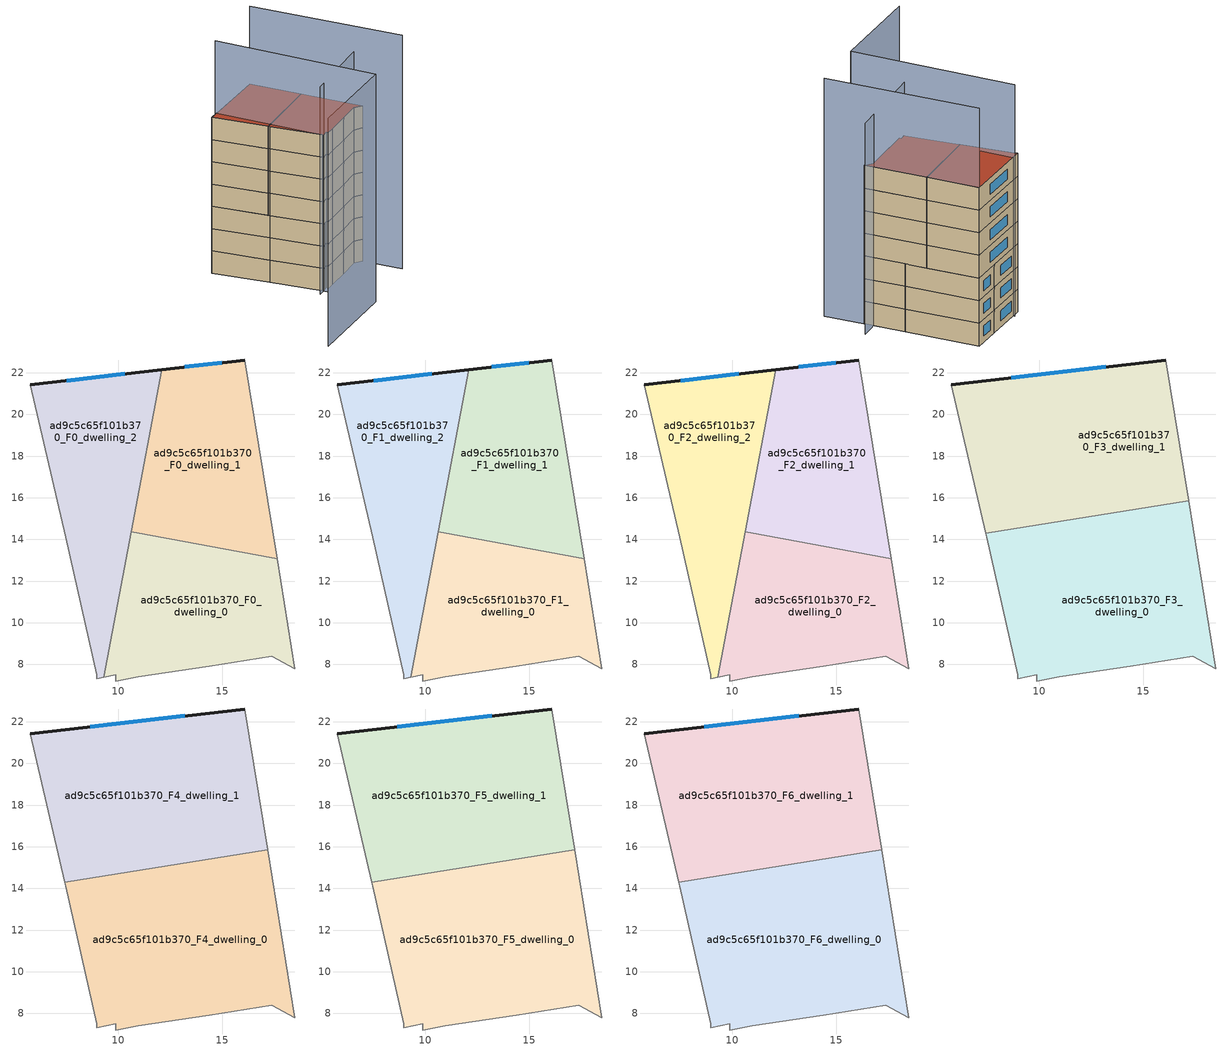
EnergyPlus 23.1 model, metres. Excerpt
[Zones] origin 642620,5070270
ad9c5c65f101b370_F0_dwelling_0
 floor ground (EU_floor_Construction): 17.63,13.07 18.48,7.8 17.38,8.4 14.38,7.9 10.98,7.4 9.88,7.2 9.88,7.5 9.32,7.38 10.63,14.38 z0
 wall adiabatic (EU_wall_Construction): 9.32,7.38 9.88,7.5 9.88,7.2 10.98,7.4 14.38,7.9 17.38,8.4 18.48,7.8 17.63,13.07 z0:3
 wall to ad9c5c65f101b370_F0_dwelling_1 (EU_wall_Construction): 17.63,13.07 10.63,14.38 z0:3
 wall to ad9c5c65f101b370_F0_dwelling_2 (EU_wall_Construction): 10.63,14.38 9.32,7.38 z0:3
ad9c5c65f101b370_F0_dwelling_1
 floor ground (EU_floor_Construction): 16.09,22.61 17.63,13.07 10.63,14.38 12.08,22.15 z0
 wall outside (EU_wall_Construction): 16.09,22.61 12.08,22.15 z0:3
 wall adiabatic (EU_wall_Construction): 17.63,13.07 16.09,22.61 z0:3
 wall to ad9c5c65f101b370_F0_dwelling_2 (EU_wall_Construction): 12.08,22.15 10.63,14.38 z0:3
 window (EU_Window_Construction): 14.96,22.48 13.2,22.28 z0.84:2.16
ad9c5c65f101b370_F0_dwelling_2
 floor ground (EU_floor_Construction): 12.08,22.15 9.32,7.38 8.98,7.3 8.98,7.5 7.48,14.11 5.78,21.41 z0
 wall outside (EU_wall_Construction): 12.08,22.15 5.78,21.41 z0:3
 wall adiabatic (EU_wall_Construction): 5.78,21.41 7.48,14.11 8.98,7.5 8.98,7.3 9.32,7.38 z0:3
 window (EU_Window_Construction): 10.32,21.94 7.54,21.62 z0.84:2.16
ad9c5c65f101b370_F1_dwelling_0
 floor to ad9c5c65f101b370_F0_dwelling_0 (EU_floor_Construction): 17.63,13.07 18.48,7.8 17.38,8.4 14.38,7.9 10.98,7.4 9.88,7.2 9.88,7.5 9.32,7.38 10.63,14.38 z3
 wall adiabatic (EU_wall_Construction): 9.32,7.38 9.88,7.5 9.88,7.2 10.98,7.4 14.38,7.9 17.38,8.4 18.48,7.8 17.63,13.07 z3:6
 wall to ad9c5c65f101b370_F1_dwelling_1 (EU_wall_Construction): 17.63,13.07 10.63,14.38 z3:6
 wall to ad9c5c65f101b370_F1_dwelling_2 (EU_wall_Construction): 10.63,14.38 9.32,7.38 z3:6
ad9c5c65f101b370_F1_dwelling_1
 floor to ad9c5c65f101b370_F0_dwelling_1 (EU_floor_Construction): 16.09,22.61 17.63,13.07 10.63,14.38 12.08,22.15 z3
 wall outside (EU_wall_Construction): 16.09,22.61 12.08,22.15 z3:6
 wall adiabatic (EU_wall_Construction): 17.63,13.07 16.09,22.61 z3:6
 wall to ad9c5c65f101b370_F1_dwelling_2 (EU_wall_Construction): 12.08,22.15 10.63,14.38 z3:6
 window (EU_Window_Construction): 14.96,22.48 13.2,22.28 z3.84:5.16
ad9c5c65f101b370_F1_dwelling_2
 floor to ad9c5c65f101b370_F0_dwelling_2 (EU_floor_Construction): 12.08,22.15 9.32,7.38 8.98,7.3 8.98,7.5 7.48,14.11 5.78,21.41 z3
 wall outside (EU_wall_Construction): 12.08,22.15 5.78,21.41 z3:6
 wall adiabatic (EU_wall_Construction): 5.78,21.41 7.48,14.11 8.98,7.5 8.98,7.3 9.32,7.38 z3:6
 window (EU_Window_Construction): 10.32,21.94 7.54,21.62 z3.84:5.16
ad9c5c65f101b370_F2_dwelling_0
 floor to ad9c5c65f101b370_F1_dwelling_0 (EU_floor_Construction): 17.63,13.07 18.48,7.8 17.38,8.4 14.38,7.9 10.98,7.4 9.88,7.2 9.88,7.5 9.32,7.38 10.63,14.38 z6
 wall adiabatic (EU_wall_Construction): 9.32,7.38 9.88,7.5 9.88,7.2 10.98,7.4 14.38,7.9 17.38,8.4 18.48,7.8 17.63,13.07 z6:9
 wall to ad9c5c65f101b370_F2_dwelling_1 (EU_wall_Construction): 17.63,13.07 10.63,14.38 z6:9
 wall to ad9c5c65f101b370_F2_dwelling_2 (EU_wall_Construction): 10.63,14.38 9.32,7.38 z6:9
ad9c5c65f101b370_F2_dwelling_1
 floor to ad9c5c65f101b370_F1_dwelling_1 (EU_floor_Construction): 16.09,22.61 17.63,13.07 10.63,14.38 12.08,22.15 z6
 wall outside (EU_wall_Construction): 16.09,22.61 12.08,22.15 z6:9
 wall adiabatic (EU_wall_Construction): 17.63,13.07 16.09,22.61 z6:9
 wall to ad9c5c65f101b370_F2_dwelling_2 (EU_wall_Construction): 12.08,22.15 10.63,14.38 z6:9
 window (EU_Window_Construction): 14.96,22.48 13.2,22.28 z6.84:8.16
ad9c5c65f101b370_F2_dwelling_2
 floor to ad9c5c65f101b370_F1_dwelling_2 (EU_floor_Construction): 12.08,22.15 9.32,7.38 8.98,7.3 8.98,7.5 7.48,14.11 5.78,21.41 z6
 wall outside (EU_wall_Construction): 12.08,22.15 5.78,21.41 z6:9
 wall adiabatic (EU_wall_Construction): 5.78,21.41 7.48,14.11 8.98,7.5 8.98,7.3 9.32,7.38 z6:9
 window (EU_Window_Construction): 10.32,21.94 7.54,21.62 z6.84:8.16
ad9c5c65f101b370_F3_dwelling_0
 floor to ad9c5c65f101b370_F2_dwelling_0 (EU_floor_Construction): 17.63,13.07 18.48,7.8 17.38,8.4 14.38,7.9 10.98,7.4 9.88,7.2 9.88,7.5 9.32,7.38 10.63,14.38 z9
 floor to ad9c5c65f101b370_F2_dwelling_1 (EU_floor_Construction): 17.18,15.87 17.63,13.07 10.63,14.38 10.71,14.82 z9
 floor to ad9c5c65f101b370_F2_dwelling_2 (EU_floor_Construction): 10.71,14.82 10.63,14.38 7.48,14.11 7.44,14.29 z9; 10.63,14.38 9.32,7.38 8.98,7.3 8.98,7.5 7.48,14.11 z9
 wall adiabatic (EU_wall_Construction): 7.44,14.29 7.48,14.11 8.98,7.5 8.98,7.3 9.88,7.5 9.88,7.2 10.98,7.4 14.38,7.9 17.38,8.4 18.48,7.8 17.18,15.87 z9:12
 wall to ad9c5c65f101b370_F3_dwelling_1 (EU_wall_Construction): 17.18,15.87 7.44,14.29 z9:12
ad9c5c65f101b370_F3_dwelling_1
 floor to ad9c5c65f101b370_F2_dwelling_1 (EU_floor_Construction): 16.09,22.61 17.18,15.87 10.71,14.82 12.08,22.15 z9
 floor to ad9c5c65f101b370_F2_dwelling_2 (EU_floor_Construction): 12.08,22.15 10.71,14.82 7.44,14.29 5.78,21.41 z9
 wall outside (EU_wall_Construction): 16.09,22.61 5.78,21.41 z9:12
 wall adiabatic (EU_wall_Construction): 5.78,21.41 7.44,14.29 / 17.18,15.87 16.09,22.61 z9:12
 window (EU_Window_Construction): 13.2,22.28 8.67,21.75 z9.84:11.16
ad9c5c65f101b370_F4_dwelling_0
 floor to ad9c5c65f101b370_F3_dwelling_0 (EU_floor_Construction): 17.18,15.87 18.48,7.8 17.38,8.4 14.38,7.9 10.98,7.4 9.88,7.2 9.88,7.5 8.98,7.3 8.98,7.5 7.48,14.11 7.44,14.29 z12
 wall adiabatic (EU_wall_Construction): 7.44,14.29 7.48,14.11 8.98,7.5 8.98,7.3 9.88,7.5 9.88,7.2 10.98,7.4 14.38,7.9 17.38,8.4 18.48,7.8 17.18,15.87 z12:15
 wall to ad9c5c65f101b370_F4_dwelling_1 (EU_wall_Construction): 17.18,15.87 7.44,14.29 z12:15
ad9c5c65f101b370_F4_dwelling_1
 floor to ad9c5c65f101b370_F3_dwelling_1 (EU_floor_Construction): 16.09,22.61 17.18,15.87 7.44,14.29 5.78,21.41 z12
 wall outside (EU_wall_Construction): 16.09,22.61 5.78,21.41 z12:15
 wall adiabatic (EU_wall_Construction): 5.78,21.41 7.44,14.29 / 17.18,15.87 16.09,22.61 z12:15
 window (EU_Window_Construction): 13.2,22.28 8.67,21.75 z12.84:14.16
ad9c5c65f101b370_F5_dwelling_0
 floor to ad9c5c65f101b370_F4_dwelling_0 (EU_floor_Construction): 17.18,15.87 18.48,7.8 17.38,8.4 14.38,7.9 10.98,7.4 9.88,7.2 9.88,7.5 8.98,7.3 8.98,7.5 7.48,14.11 7.44,14.29 z15
 wall adiabatic (EU_wall_Construction): 7.44,14.29 7.48,14.11 8.98,7.5 8.98,7.3 9.88,7.5 9.88,7.2 10.98,7.4 14.38,7.9 17.38,8.4 18.48,7.8 17.18,15.87 z15:18
 wall to ad9c5c65f101b370_F5_dwelling_1 (EU_wall_Construction): 17.18,15.87 7.44,14.29 z15:18
ad9c5c65f101b370_F5_dwelling_1
 floor to ad9c5c65f101b370_F4_dwelling_1 (EU_floor_Construction): 16.09,22.61 17.18,15.87 7.44,14.29 5.78,21.41 z15
 wall outside (EU_wall_Construction): 16.09,22.61 5.78,21.41 z15:18
 wall adiabatic (EU_wall_Construction): 5.78,21.41 7.44,14.29 / 17.18,15.87 16.09,22.61 z15:18
 window (EU_Window_Construction): 13.2,22.28 8.67,21.75 z15.84:17.16
ad9c5c65f101b370_F6_dwelling_0
 floor to ad9c5c65f101b370_F5_dwelling_0 (EU_floor_Construction): 17.18,15.87 18.48,7.8 17.38,8.4 14.38,7.9 10.98,7.4 9.88,7.2 9.88,7.5 8.98,7.3 8.98,7.5 7.48,14.11 7.44,14.29 z18
 wall adiabatic (EU_wall_Construction): 7.44,14.29 7.48,14.11 8.98,7.5 8.98,7.3 9.88,7.5 9.88,7.2 10.98,7.4 14.38,7.9 17.38,8.4 18.48,7.8 17.18,15.87 z18:21
 wall to ad9c5c65f101b370_F6_dwelling_1 (EU_wall_Construction): 17.18,15.87 7.44,14.29 z18:21
 roof outside (EU_roof_Construction): 18.48,7.8 17.18,15.87 7.44,14.29 7.48,14.11 8.98,7.5 8.98,7.3 9.88,7.5 9.88,7.2 10.98,7.4 14.38,7.9 17.38,8.4 z21
ad9c5c65f101b370_F6_dwelling_1
 floor to ad9c5c65f101b370_F5_dwelling_1 (EU_floor_Construction): 16.09,22.61 17.18,15.87 7.44,14.29 5.78,21.41 z18
 wall outside (EU_wall_Construction): 16.09,22.61 5.78,21.41 z18:21
 wall adiabatic (EU_wall_Construction): 5.78,21.41 7.44,14.29 / 17.18,15.87 16.09,22.61 z18:21
 window (EU_Window_Construction): 13.2,22.28 8.67,21.75 z18.84:20.16
 roof outside (EU_roof_Construction): 17.18,15.87 16.09,22.61 5.78,21.41 7.44,14.29 z21
shading: 7.93,7.15 20.83,9.47 z0:28; 7.04,21.75 9.94,0.4 / 9.94,0.4 -3.53,-1.43 z0:30.7; 19.32,2.65 16.09,22.61 z0:31.5
[Building]
EU S2 Campaign: North Axis=0; Terrain=City; Solar Distribution=FullExterior
[Site:Location]
Lyon-Bron: Latitude=45.75; Longitude=5; Time Zone=1; Elevation=198
[SizingPeriod:WeatherFileDays]
AnnualSizingPeriod: Begin Month=1; Begin Day of Month=1; End Month=12; End Day of Month=31; Day of Week for Start Day=Monday; Use Weather File Daylight Saving Period=No; Use Weather File Rain and Snow Indicators=No
[MATERIAL]
EU_InternalMass_Material: Roughness=MediumRough; Thickness=0.1; Conductivity=1; Density=1800; Specific Heat=900; Thermal Absorptance=0.9; Solar Absorptance=0.7; Visible Absorptance=0.7
[MATERIAL:NOMASS] Roughness=MediumRough; Thermal Absorptance=0.9; Solar Absorptance=0.7; Visible Absorptance=0.7
Name | Thermal Resistance
EU_wall_NoMass | 0.776494
EU_roof_NoMass | 0.486893
EU_floor_NoMass | 0.421597
[WINDOWMATERIAL:SIMPLEGLAZINGSYSTEM]
EU_Window_SimpleGlazing: UFactor=4.24961; Solar Heat Gain Coefficient=0.83; Visible Transmittance=0.83
[CONSTRUCTION]
EU_wall_Construction: EU_wall_NoMass
EU_roof_Construction: EU_roof_NoMass
EU_floor_Construction: EU_floor_NoMass
EU_Window_Construction: EU_Window_SimpleGlazing
EU_InternalMass_Construction: EU_InternalMass_Material
[ZONE] Type=1; Multiplier=1; Ceiling Height=autocalculate; Floor Area=autocalculate; Part of Total Floor Area=Yes
Name | Volume
ad9c5c65f101b370_F0_dwelling_0 | 142.864
ad9c5c65f101b370_F1_dwelling_0; ad9c5c65f101b370_F2_dwelling_0 | 142.863
ad9c5c65f101b370_F3_dwelling_0 | 214.279
ad9c5c65f101b370_F4_dwelling_0; ad9c5c65f101b370_F5_dwelling_0; ad9c5c65f101b370_F6_dwelling_0 | 214.28
ad9c5c65f101b370_F0_dwelling_1; ad9c5c65f101b370_F1_dwelling_1; ad9c5c65f101b370_F2_dwelling_1 | 142.861
ad9c5c65f101b370_F3_dwelling_1 | 214.282
ad9c5c65f101b370_F4_dwelling_1; ad9c5c65f101b370_F5_dwelling_1; ad9c5c65f101b370_F6_dwelling_1 | 214.287
ad9c5c65f101b370_F0_dwelling_2 | 142.846
ad9c5c65f101b370_F1_dwelling_2; ad9c5c65f101b370_F2_dwelling_2 | 142.845
[INTERNALMASS] Construction=EU_InternalMass_Construction
Name | Zone or ZoneList | Surface Area
ad9c5c65f101b370_F0_dwelling_0_EU_InternalMass | ad9c5c65f101b370_F0_dwelling_0 | 47.6208
ad9c5c65f101b370_F0_dwelling_1_EU_InternalMass | ad9c5c65f101b370_F0_dwelling_1 | 47.6197
ad9c5c65f101b370_F0_dwelling_2_EU_InternalMass | ad9c5c65f101b370_F0_dwelling_2 | 47.6149
ad9c5c65f101b370_F1_dwelling_0_EU_InternalMass | ad9c5c65f101b370_F1_dwelling_0 | 47.6208
ad9c5c65f101b370_F1_dwelling_1_EU_InternalMass | ad9c5c65f101b370_F1_dwelling_1 | 47.6197
ad9c5c65f101b370_F1_dwelling_2_EU_InternalMass | ad9c5c65f101b370_F1_dwelling_2 | 47.6149
ad9c5c65f101b370_F2_dwelling_0_EU_InternalMass | ad9c5c65f101b370_F2_dwelling_0 | 47.6208
ad9c5c65f101b370_F2_dwelling_1_EU_InternalMass | ad9c5c65f101b370_F2_dwelling_1 | 47.6197
ad9c5c65f101b370_F2_dwelling_2_EU_InternalMass | ad9c5c65f101b370_F2_dwelling_2 | 47.6149
ad9c5c65f101b370_F3_dwelling_0_EU_InternalMass | ad9c5c65f101b370_F3_dwelling_0 | 71.4273
ad9c5c65f101b370_F3_dwelling_1_EU_InternalMass | ad9c5c65f101b370_F3_dwelling_1 | 71.4289
ad9c5c65f101b370_F4_dwelling_0_EU_InternalMass | ad9c5c65f101b370_F4_dwelling_0 | 71.4273
ad9c5c65f101b370_F4_dwelling_1_EU_InternalMass | ad9c5c65f101b370_F4_dwelling_1 | 71.4289
ad9c5c65f101b370_F5_dwelling_0_EU_InternalMass | ad9c5c65f101b370_F5_dwelling_0 | 71.4273
ad9c5c65f101b370_F5_dwelling_1_EU_InternalMass | ad9c5c65f101b370_F5_dwelling_1 | 71.4289
ad9c5c65f101b370_F6_dwelling_0_EU_InternalMass | ad9c5c65f101b370_F6_dwelling_0 | 71.4273
ad9c5c65f101b370_F6_dwelling_1_EU_InternalMass | ad9c5c65f101b370_F6_dwelling_1 | 71.4289
[OTHEREQUIPMENT] Fuel Type=Electricity; Design Level Calculation Method=Watts/Area; Power per Zone Floor Area=1; Fraction Latent=0; Fraction Radiant=0; Fraction Lost=0; Carbon Dioxide Generation Rate=0; EndUse Subcategory=EU_Step8_InternalGains
Name | Zone or ZoneList or Space or SpaceList | Schedule
EU_Step8_InternalGain_ad9c5c65f101b370_F0_dwelling_0_f000 | ad9c5c65f101b370_F0_dwelling_0 | EU_Step8_GainSchedule_ad9c5c65f101b370_F0_dwelling_0_f000
EU_Step8_InternalGain_ad9c5c65f101b370_F0_dwelling_1_f000 | ad9c5c65f101b370_F0_dwelling_1 | EU_Step8_GainSchedule_ad9c5c65f101b370_F0_dwelling_1_f000
EU_Step8_InternalGain_ad9c5c65f101b370_F0_dwelling_2_f000 | ad9c5c65f101b370_F0_dwelling_2 | EU_Step8_GainSchedule_ad9c5c65f101b370_F0_dwelling_2_f000
EU_Step8_InternalGain_ad9c5c65f101b370_F1_dwelling_0_f000 | ad9c5c65f101b370_F1_dwelling_0 | EU_Step8_GainSchedule_ad9c5c65f101b370_F1_dwelling_0_f000
EU_Step8_InternalGain_ad9c5c65f101b370_F1_dwelling_1_f000 | ad9c5c65f101b370_F1_dwelling_1 | EU_Step8_GainSchedule_ad9c5c65f101b370_F1_dwelling_1_f000
EU_Step8_InternalGain_ad9c5c65f101b370_F1_dwelling_2_f000 | ad9c5c65f101b370_F1_dwelling_2 | EU_Step8_GainSchedule_ad9c5c65f101b370_F1_dwelling_2_f000
EU_Step8_InternalGain_ad9c5c65f101b370_F2_dwelling_0_f000 | ad9c5c65f101b370_F2_dwelling_0 | EU_Step8_GainSchedule_ad9c5c65f101b370_F2_dwelling_0_f000
EU_Step8_InternalGain_ad9c5c65f101b370_F2_dwelling_1_f000 | ad9c5c65f101b370_F2_dwelling_1 | EU_Step8_GainSchedule_ad9c5c65f101b370_F2_dwelling_1_f000
EU_Step8_InternalGain_ad9c5c65f101b370_F2_dwelling_2_f000 | ad9c5c65f101b370_F2_dwelling_2 | EU_Step8_GainSchedule_ad9c5c65f101b370_F2_dwelling_2_f000
EU_Step8_InternalGain_ad9c5c65f101b370_F3_dwelling_0_f000 | ad9c5c65f101b370_F3_dwelling_0 | EU_Step8_GainSchedule_ad9c5c65f101b370_F3_dwelling_0_f000
EU_Step8_InternalGain_ad9c5c65f101b370_F3_dwelling_1_f000 | ad9c5c65f101b370_F3_dwelling_1 | EU_Step8_GainSchedule_ad9c5c65f101b370_F3_dwelling_1_f000
EU_Step8_InternalGain_ad9c5c65f101b370_F4_dwelling_0_f000 | ad9c5c65f101b370_F4_dwelling_0 | EU_Step8_GainSchedule_ad9c5c65f101b370_F4_dwelling_0_f000
EU_Step8_InternalGain_ad9c5c65f101b370_F4_dwelling_1_f000 | ad9c5c65f101b370_F4_dwelling_1 | EU_Step8_GainSchedule_ad9c5c65f101b370_F4_dwelling_1_f000
EU_Step8_InternalGain_ad9c5c65f101b370_F5_dwelling_0_f000 | ad9c5c65f101b370_F5_dwelling_0 | EU_Step8_GainSchedule_ad9c5c65f101b370_F5_dwelling_0_f000
EU_Step8_InternalGain_ad9c5c65f101b370_F5_dwelling_1_f000 | ad9c5c65f101b370_F5_dwelling_1 | EU_Step8_GainSchedule_ad9c5c65f101b370_F5_dwelling_1_f000
EU_Step8_InternalGain_ad9c5c65f101b370_F6_dwelling_0_f000 | ad9c5c65f101b370_F6_dwelling_0 | EU_Step8_GainSchedule_ad9c5c65f101b370_F6_dwelling_0_f000
EU_Step8_InternalGain_ad9c5c65f101b370_F6_dwelling_1_f000 | ad9c5c65f101b370_F6_dwelling_1 | EU_Step8_GainSchedule_ad9c5c65f101b370_F6_dwelling_1_f000
[ZONEVENTILATION:DESIGNFLOWRATE] Schedule=EU_AlwaysOn; Design Flow Rate Calculation Method=AirChanges/Hour; Air Changes per Hour=0.693814; Ventilation Type=Natural; Fan Pressure Rise=0; Fan Total Efficiency=1; Constant Term Coefficient=1; Temperature Term Coefficient=0; Velocity Term Coefficient=0; Velocity Squared Term Coefficient=0; Minimum Indoor Temperature=-100; Maximum Indoor Temperature=100; Delta Temperature=-100; Minimum Outdoor Temperature=-100; Maximum Outdoor Temperature=100; Maximum Wind Speed=40
Name | Zone or ZoneList or Space or SpaceList
EU_ConstantAir_ad9c5c65f101b370_F0_dwelling_0 | ad9c5c65f101b370_F0_dwelling_0
EU_ConstantAir_ad9c5c65f101b370_F0_dwelling_1 | ad9c5c65f101b370_F0_dwelling_1
EU_ConstantAir_ad9c5c65f101b370_F0_dwelling_2 | ad9c5c65f101b370_F0_dwelling_2
EU_ConstantAir_ad9c5c65f101b370_F1_dwelling_0 | ad9c5c65f101b370_F1_dwelling_0
EU_ConstantAir_ad9c5c65f101b370_F1_dwelling_1 | ad9c5c65f101b370_F1_dwelling_1
EU_ConstantAir_ad9c5c65f101b370_F1_dwelling_2 | ad9c5c65f101b370_F1_dwelling_2
EU_ConstantAir_ad9c5c65f101b370_F2_dwelling_0 | ad9c5c65f101b370_F2_dwelling_0
EU_ConstantAir_ad9c5c65f101b370_F2_dwelling_1 | ad9c5c65f101b370_F2_dwelling_1
EU_ConstantAir_ad9c5c65f101b370_F2_dwelling_2 | ad9c5c65f101b370_F2_dwelling_2
EU_ConstantAir_ad9c5c65f101b370_F3_dwelling_0 | ad9c5c65f101b370_F3_dwelling_0
EU_ConstantAir_ad9c5c65f101b370_F3_dwelling_1 | ad9c5c65f101b370_F3_dwelling_1
EU_ConstantAir_ad9c5c65f101b370_F4_dwelling_0 | ad9c5c65f101b370_F4_dwelling_0
EU_ConstantAir_ad9c5c65f101b370_F4_dwelling_1 | ad9c5c65f101b370_F4_dwelling_1
EU_ConstantAir_ad9c5c65f101b370_F5_dwelling_0 | ad9c5c65f101b370_F5_dwelling_0
EU_ConstantAir_ad9c5c65f101b370_F5_dwelling_1 | ad9c5c65f101b370_F5_dwelling_1
EU_ConstantAir_ad9c5c65f101b370_F6_dwelling_0 | ad9c5c65f101b370_F6_dwelling_0
EU_ConstantAir_ad9c5c65f101b370_F6_dwelling_1 | ad9c5c65f101b370_F6_dwelling_1
[HVACTEMPLATE:THERMOSTAT] Constant Heating Setpoint=20; Constant Cooling Setpoint=50
EU_HeatOnly_ad9c5c65f101b370_F0_dwelling_0; EU_HeatOnly_ad9c5c65f101b370_F0_dwelling_1; EU_HeatOnly_ad9c5c65f101b370_F0_dwelling_2; EU_HeatOnly_ad9c5c65f101b370_F1_dwelling_0; EU_HeatOnly_ad9c5c65f101b370_F1_dwelling_1; EU_HeatOnly_ad9c5c65f101b370_F1_dwelling_2; EU_HeatOnly_ad9c5c65f101b370_F2_dwelling_0; EU_HeatOnly_ad9c5c65f101b370_F2_dwelling_1; EU_HeatOnly_ad9c5c65f101b370_F2_dwelling_2; EU_HeatOnly_ad9c5c65f101b370_F3_dwelling_0; EU_HeatOnly_ad9c5c65f101b370_F3_dwelling_1; EU_HeatOnly_ad9c5c65f101b370_F4_dwelling_0; EU_HeatOnly_ad9c5c65f101b370_F4_dwelling_1; EU_HeatOnly_ad9c5c65f101b370_F5_dwelling_0; EU_HeatOnly_ad9c5c65f101b370_F5_dwelling_1; EU_HeatOnly_ad9c5c65f101b370_F6_dwelling_0; EU_HeatOnly_ad9c5c65f101b370_F6_dwelling_1
[HVACTEMPLATE:ZONE:IDEALLOADSAIRSYSTEM] System Availability Schedule=EU_AlwaysOn; Maximum Heating Supply Air Temperature=50; Minimum Cooling Supply Air Temperature=13; Maximum Heating Supply Air Humidity Ratio=0.0156; Minimum Cooling Supply Air Humidity Ratio=0.0077; Heating Limit=NoLimit; Cooling Limit=NoLimit; Heating Availability Schedule=EU_AlwaysOn; Cooling Availability Schedule=EU_CoolingOff; Dehumidification Control Type=ConstantSensibleHeatRatio; Cooling Sensible Heat Ratio=0.7; Dehumidification Setpoint=60; Humidification Control Type=None; Humidification Setpoint=30; Outdoor Air Method=None; Outdoor Air Flow Rate per Person=0.00944; Outdoor Air Flow Rate per Zone Floor Area=0; Outdoor Air Flow Rate per Zone=0; Demand Controlled Ventilation Type=None; Outdoor Air Economizer Type=NoEconomizer; Heat Recovery Type=None; Sensible Heat Recovery Effectiveness=0.7; Latent Heat Recovery Effectiveness=0.65
Name | Template Thermostat
ad9c5c65f101b370_F0_dwelling_0 | EU_HeatOnly_ad9c5c65f101b370_F0_dwelling_0
ad9c5c65f101b370_F0_dwelling_1 | EU_HeatOnly_ad9c5c65f101b370_F0_dwelling_1
ad9c5c65f101b370_F0_dwelling_2 | EU_HeatOnly_ad9c5c65f101b370_F0_dwelling_2
ad9c5c65f101b370_F1_dwelling_0 | EU_HeatOnly_ad9c5c65f101b370_F1_dwelling_0
ad9c5c65f101b370_F1_dwelling_1 | EU_HeatOnly_ad9c5c65f101b370_F1_dwelling_1
ad9c5c65f101b370_F1_dwelling_2 | EU_HeatOnly_ad9c5c65f101b370_F1_dwelling_2
ad9c5c65f101b370_F2_dwelling_0 | EU_HeatOnly_ad9c5c65f101b370_F2_dwelling_0
ad9c5c65f101b370_F2_dwelling_1 | EU_HeatOnly_ad9c5c65f101b370_F2_dwelling_1
ad9c5c65f101b370_F2_dwelling_2 | EU_HeatOnly_ad9c5c65f101b370_F2_dwelling_2
ad9c5c65f101b370_F3_dwelling_0 | EU_HeatOnly_ad9c5c65f101b370_F3_dwelling_0
ad9c5c65f101b370_F3_dwelling_1 | EU_HeatOnly_ad9c5c65f101b370_F3_dwelling_1
ad9c5c65f101b370_F4_dwelling_0 | EU_HeatOnly_ad9c5c65f101b370_F4_dwelling_0
ad9c5c65f101b370_F4_dwelling_1 | EU_HeatOnly_ad9c5c65f101b370_F4_dwelling_1
ad9c5c65f101b370_F5_dwelling_0 | EU_HeatOnly_ad9c5c65f101b370_F5_dwelling_0
ad9c5c65f101b370_F5_dwelling_1 | EU_HeatOnly_ad9c5c65f101b370_F5_dwelling_1
ad9c5c65f101b370_F6_dwelling_0 | EU_HeatOnly_ad9c5c65f101b370_F6_dwelling_0
ad9c5c65f101b370_F6_dwelling_1 | EU_HeatOnly_ad9c5c65f101b370_F6_dwelling_1
[SIZING:ZONE] Zone Cooling Design Supply Air Temperature Input Method=SupplyAirTemperature; Zone Cooling Design Supply Air Temperature=13; Zone Heating Design Supply Air Temperature Input Method=SupplyAirTemperature; Zone Heating Design Supply Air Temperature=50; Zone Cooling Design Supply Air Humidity Ratio=0.008; Zone Heating Design Supply Air Humidity Ratio=0.008; Cooling Design Air Flow Method=DesignDay; Cooling Design Air Flow Rate=0; Cooling Minimum Air Flow per Zone Floor Area=0.000762; Cooling Minimum Air Flow=0; Cooling Minimum Air Flow Fraction=0.2; Heating Design Air Flow Method=DesignDay; Heating Design Air Flow Rate=0; Heating Maximum Air Flow per Zone Floor Area=0.002032; Heating Maximum Air Flow=0.141576; Heating Maximum Air Flow Fraction=0.3; Account for Dedicated Outdoor Air System=No; Dedicated Outdoor Air System Control Strategy=NeutralSupplyAir; Dedicated Outdoor Air Low Setpoint Temperature for Design=autosize; Dedicated Outdoor Air High Setpoint Temperature for Design=autosize; Zone Load Sizing Method=Sensible Load Only No Latent Load; Zone Latent Cooling Design Supply Air Humidity Ratio Input Method=HumidityRatioDifference; Zone Cooling Design Supply Air Humidity Ratio Difference=0.005; Zone Latent Heating Design Supply Air Humidity Ratio Input Method=HumidityRatioDifference; Zone Humidification Design Supply Air Humidity Ratio Difference=0.005
ad9c5c65f101b370_F0_dwelling_0; ad9c5c65f101b370_F0_dwelling_1; ad9c5c65f101b370_F0_dwelling_2; ad9c5c65f101b370_F1_dwelling_0; ad9c5c65f101b370_F1_dwelling_1; ad9c5c65f101b370_F1_dwelling_2; ad9c5c65f101b370_F2_dwelling_0; ad9c5c65f101b370_F2_dwelling_1; ad9c5c65f101b370_F2_dwelling_2; ad9c5c65f101b370_F3_dwelling_0; ad9c5c65f101b370_F3_dwelling_1; ad9c5c65f101b370_F4_dwelling_0; ad9c5c65f101b370_F4_dwelling_1; ad9c5c65f101b370_F5_dwelling_0; ad9c5c65f101b370_F5_dwelling_1; ad9c5c65f101b370_F6_dwelling_0; ad9c5c65f101b370_F6_dwelling_1
[SCHEDULE:CONSTANT]
Name | Hourly Value
EU_AlwaysOn | 1
EU_CoolingOff | 0
[SCHEDULE:FILE] Column Number=1; Rows to Skip at Top=0; Number of Hours of Data=8760; Column Separator=Comma; Interpolate to Timestep=No; Minutes per Item=60; Adjust Schedule for Daylight Savings=Yes
Name | File
EU_Step8_GainSchedule_ad9c5c65f101b370_F0_dwelling_0_f000 | ../../schedules/ad9c5c65f101b370/ad9c5c65f101b370_F0_dwelling_0_f000_gain.csv
EU_Step8_GainSchedule_ad9c5c65f101b370_F0_dwelling_1_f000 | ../../schedules/ad9c5c65f101b370/ad9c5c65f101b370_F0_dwelling_1_f000_gain.csv
EU_Step8_GainSchedule_ad9c5c65f101b370_F0_dwelling_2_f000 | ../../schedules/ad9c5c65f101b370/ad9c5c65f101b370_F0_dwelling_2_f000_gain.csv
EU_Step8_GainSchedule_ad9c5c65f101b370_F1_dwelling_0_f000 | ../../schedules/ad9c5c65f101b370/ad9c5c65f101b370_F1_dwelling_0_f000_gain.csv
EU_Step8_GainSchedule_ad9c5c65f101b370_F1_dwelling_1_f000 | ../../schedules/ad9c5c65f101b370/ad9c5c65f101b370_F1_dwelling_1_f000_gain.csv
EU_Step8_GainSchedule_ad9c5c65f101b370_F1_dwelling_2_f000 | ../../schedules/ad9c5c65f101b370/ad9c5c65f101b370_F1_dwelling_2_f000_gain.csv
EU_Step8_GainSchedule_ad9c5c65f101b370_F2_dwelling_0_f000 | ../../schedules/ad9c5c65f101b370/ad9c5c65f101b370_F2_dwelling_0_f000_gain.csv
EU_Step8_GainSchedule_ad9c5c65f101b370_F2_dwelling_1_f000 | ../../schedules/ad9c5c65f101b370/ad9c5c65f101b370_F2_dwelling_1_f000_gain.csv
EU_Step8_GainSchedule_ad9c5c65f101b370_F2_dwelling_2_f000 | ../../schedules/ad9c5c65f101b370/ad9c5c65f101b370_F2_dwelling_2_f000_gain.csv
EU_Step8_GainSchedule_ad9c5c65f101b370_F3_dwelling_0_f000 | ../../schedules/ad9c5c65f101b370/ad9c5c65f101b370_F3_dwelling_0_f000_gain.csv
EU_Step8_GainSchedule_ad9c5c65f101b370_F3_dwelling_1_f000 | ../../schedules/ad9c5c65f101b370/ad9c5c65f101b370_F3_dwelling_1_f000_gain.csv
EU_Step8_GainSchedule_ad9c5c65f101b370_F4_dwelling_0_f000 | ../../schedules/ad9c5c65f101b370/ad9c5c65f101b370_F4_dwelling_0_f000_gain.csv
EU_Step8_GainSchedule_ad9c5c65f101b370_F4_dwelling_1_f000 | ../../schedules/ad9c5c65f101b370/ad9c5c65f101b370_F4_dwelling_1_f000_gain.csv
EU_Step8_GainSchedule_ad9c5c65f101b370_F5_dwelling_0_f000 | ../../schedules/ad9c5c65f101b370/ad9c5c65f101b370_F5_dwelling_0_f000_gain.csv
EU_Step8_GainSchedule_ad9c5c65f101b370_F5_dwelling_1_f000 | ../../schedules/ad9c5c65f101b370/ad9c5c65f101b370_F5_dwelling_1_f000_gain.csv
EU_Step8_GainSchedule_ad9c5c65f101b370_F6_dwelling_0_f000 | ../../schedules/ad9c5c65f101b370/ad9c5c65f101b370_F6_dwelling_0_f000_gain.csv
EU_Step8_GainSchedule_ad9c5c65f101b370_F6_dwelling_1_f000 | ../../schedules/ad9c5c65f101b370/ad9c5c65f101b370_F6_dwelling_1_f000_gain.csv
